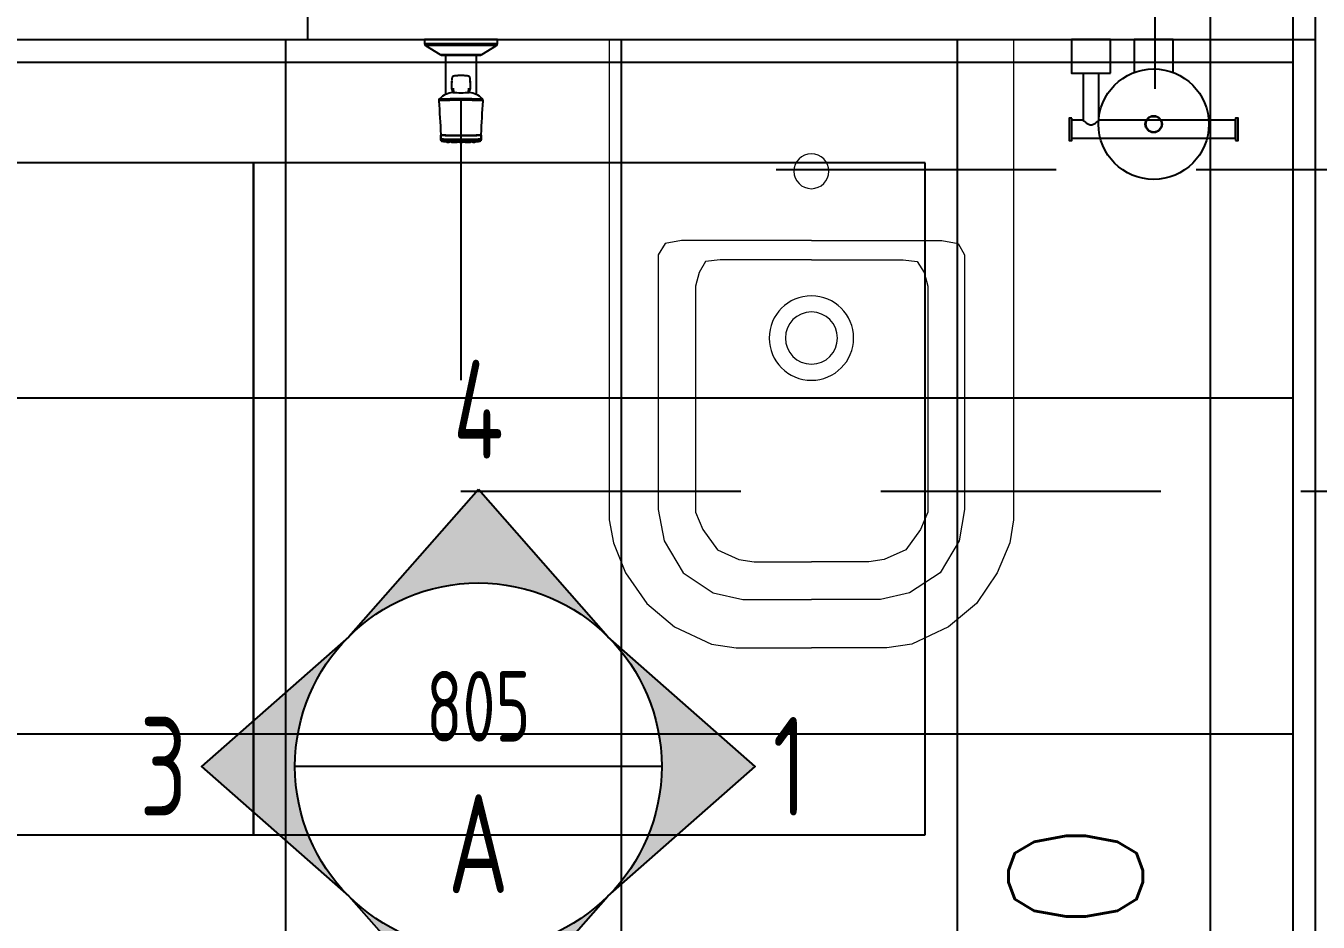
# Model space of a CAD drawing. Header units: centimetres. Extents: x -1797 to 2001, y -8788 to 1856.
# Drawn here: x -838.3 to -722.9, y 32.1 to 112.2 of the extents above; entities that cross this region are included whole.
import ezdxf
from ezdxf.enums import TextEntityAlignment as Align
from ezdxf.xclip import XClip

# ---------------------------------------------------------------- set-up
doc = ezdxf.new("R2010")
doc.units = ezdxf.units.CM
doc.header["$LTSCALE"] = 100
doc.header["$MEASUREMENT"] = 0
doc.header["$XCLIPFRAME"] = 0
doc.header["$PDMODE"] = 35
doc.linetypes.add('HIDDEN', pattern=[0.375, 0.25, -0.125])
for name, color, linetype in [('A0-01 FLOOR PLANS$0$BATH FIXTURES', 85, 'Continuous'), ('A0-01 FLOOR PLANS$0$COUNTERS', 85, 'Continuous'), ('A0-01 FLOOR PLANS$0$TILE', 252, 'Continuous'), ('A0-01 FLOOR PLANS$0$WALL-01', 7, 'Continuous'), ('DIM', 1, 'Continuous'), ('HIDDEN -03', 8, 'HIDDEN'), ('ID_Ceiling_01', 161, 'Continuous'), ('ID_Flooring_01', 123, 'Continuous'), ('ID_Flooring_02', 127, 'Continuous'), ('WALL-01', 7, 'Continuous')]:
    doc.layers.add(name, color=color, linetype=linetype)
doc.styles.add('22', font='romans.shx')
doc.styles.add('HB25Small', font='ARCHSTYL.SHX', dxfattribs={"width": 0.8, "height": 2.5})
doc.styles.add('HB35Norm', font='ARCHSTYL.SHX', dxfattribs={"width": 0.8, "height": 3.5})
doc.styles.add('ISO', font='isocp2.shx', dxfattribs={"width": 0.8})
doc.dimstyles.new('100', dxfattribs={"dimtxt": 15, "dimasz": 10, "dimexe": 8, "dimexo": 12, "dimgap": 6, "dimtad": 1, "dimdec": 0, "dimzin": 0, "dimdsep": 46, "dimtxsty": '22', "dimblk": 'ARCHTICK', "dimcen": 30, "dimdle": 8, "dimclrd": 1, "dimclre": 1, "dimclrt": 2, "dimadec": 0, "dimazin": 0, "dimtfac": 1, "dimtdec": 0, "dimtmove": 2, "dimatfit": 3, "dimldrblk": 'OBLIQUE', "dimfxl": 100, "dimtolj": 1, "dimtzin": 0, "dimarcsym": 0})
doc.dimstyles.new('DIM DET', dxfattribs={"dimtxt": 0.05, "dimasz": 0.025, "dimexe": 0.025, "dimexo": 0.025, "dimgap": 0.025, "dimtad": 1, "dimzin": 0, "dimdsep": 46, "dimtxsty": 'ISO', "dimblk": 'ARCHTICK', "dimcen": 0.1, "dimdle": 0.025, "dimclrd": 15, "dimclre": 15, "dimclrt": 2, "dimadec": 0, "dimazin": 0, "dimtfac": 1, "dimtmove": 2, "dimatfit": 0, "dimldrblk": 'ARCHTICK', "dimfxl": 0.17, "dimtzin": 1, "dimarcsym": 0})

# ---------------------------------------------------------------- blocks, each defined once
blk = doc.blocks.new('A0-01 FLOOR PLANS$0$BID2')
at = {"layer": 'A0-01 FLOOR PLANS$0$BATH FIXTURES', "lineweight": 18}
for points in [[(18.07, 0), (0, 0), (0, -42.87), (0.38, -44.94), (1.44, -47.63), (3.36, -50.37), (5.82, -52.44), (9.13, -53.98), (11.34, -54.31), (18.07, -54.31)], [(18.07, 0), (36.1, 0), (36.1, -42.87), (35.76, -44.94), (34.65, -47.63), (32.78, -50.37), (30.28, -52.44), (27.01, -53.98), (24.8, -54.31), (18.07, -54.31)], [(18.07, -17.93), (6.44, -17.93), (5, -18.22), (4.37, -19.23), (4.37, -41.96), (4.9, -44.75), (6.58, -47.63), (9.28, -49.41), (11.92, -49.99), (18.07, -49.99)], [(18.07, -17.93), (29.7, -17.93), (31.15, -18.22), (31.72, -19.23), (31.72, -41.96), (31.24, -44.75), (29.56, -47.63), (26.82, -49.41), (24.22, -49.99), (18.07, -49.99)], [(18.07, -19.66), (9.9, -19.66), (8.6, -19.8), (8.03, -20.81), (7.69, -22.01), (7.69, -42.2), (8.36, -43.74), (9.66, -45.56), (11.58, -46.43), (12.93, -46.62), (18.07, -46.62)], [(18.07, -19.66), (26.24, -19.66), (27.49, -19.8), (28.12, -20.81), (28.45, -22.01), (28.45, -42.2), (27.78, -43.74), (26.48, -45.56), (24.56, -46.43), (23.17, -46.62), (18.07, -46.62)]]:
    blk.add_lwpolyline(points, dxfattribs=at)
for points in [[(16.49, -11.75), (16.49, -10.89), (17.19, -10.19), (18.05, -10.19), (18.91, -10.19), (19.61, -10.89), (19.61, -11.75), (19.61, -12.61), (18.91, -13.31), (18.05, -13.31), (17.19, -13.31), (16.49, -12.61), (16.49, -11.75)], [(14.28, -26.65), (14.28, -24.57), (15.96, -22.88), (18.05, -22.88), (20.13, -22.88), (21.82, -24.57), (21.82, -26.65), (21.82, -28.74), (20.13, -30.42), (18.05, -30.42), (15.96, -30.42), (14.28, -28.74), (14.28, -26.65)], [(15.72, -26.65), (15.72, -25.36), (16.76, -24.32), (18.05, -24.32), (19.34, -24.32), (20.38, -25.36), (20.38, -26.65), (20.38, -27.94), (19.34, -28.98), (18.05, -28.98), (16.76, -28.98), (15.72, -27.94), (15.72, -26.65)]]:
    blk.add_open_spline(points, degree=3, knots=[0, 0, 0, 0, 1, 1, 1, 2, 2, 2, 3, 3, 3, 4, 4, 4, 4], dxfattribs=at)
blk = doc.blocks.new('A0-01 FLOOR PLANS$0$A$Cadd0125e')
at = {"layer": 'A0-01 FLOOR PLANS$0$BATH FIXTURES'}
for p, q in [((8.65, 0.09), (8.65, 6.41)), ((8.82, 6.5), (8.82, 0)), ((7.76, 4.63), (4.26, 4.63)), ((7.82, 5.1), (7.82, 1.4)), ((9.16, 1.25), (9.16, 5.25)), ((4.84, 3.94), (4.44, 3.93)), ((4.84, 3.94), (4.44, 3.93)), ((4.82, 3.93), (4.82, 3.93)), ((5.52, 4.07), (5.32, 4.07)), ((4.44, 2.57), (4.84, 2.56)), ((5.32, 2.42), (5.52, 2.43)), ((4.26, 1.86), (7.76, 1.86))]:
    blk.add_line(p, q, dxfattribs=at)
for points in [[(8.65, 0.09, 0.257001), (8.82, 0), (9.16, 0), (9.16, 6.5), (8.82, 6.5, 0.257001), (8.65, 6.41), (7.82, 5.1, 0.142087), (7.76, 4.88), (7.76, 1.62, 0.142087), (7.82, 1.4)], [(0.03, 4.1, 0.404323), (0, 4.07, -0.404323)], [(0.04, 4.54, 0.404323), (0.01, 4.51, -0.404323)], [(0.01, 3.84, 0.056358), (0.01, 3.83, -0.056358)], [(0.05, 4.16, 0.404323), (0.02, 4.13, -0.404323)], [(0.03, 3.39, 0.404323), (0, 3.36, -0.404323)], [(0.03, 2.67, 0.404323), (0, 2.65, -0.404323)], [(0.04, 2.91, 0.404323), (0.01, 2.88, -0.404323)], [(0.05, 3, 0.404323), (0.02, 2.97, -0.404323)], [(0.04, 2.23, 0.404323), (0.01, 2.21, -0.404323)]]:
    blk.add_lwpolyline(points, format="xyb", close=True, dxfattribs=at)
for points in [[(0.59, 5.04), (0.27, 5.04)], [(0.27, 1.46), (0.59, 1.46)]]:
    blk.add_lwpolyline(points, close=True, dxfattribs=at)
blk.add_lwpolyline([(3.89, 5.15, 0.00277), (3.87, 5.16, 0.001337), (3.87, 5.17, -0.020661), (3.87, 1.33, 0.001362), (3.87, 1.34, 0.00279), (3.89, 1.35)], format="xyb", dxfattribs=at)
for centre, radius, start, end in [((3.72, 5.02), 0.207, 45.4618, 99.4976), ((-27.86, 3.25), 31.61, 356.42, 3.5774), ((3.83, 5.11), 0.0651, 46.2112, 54.7843), ((2.67, 3.86), 1.77, 4.0599, 46.7105), ((19.33, 3.25), 14.91, 177.1752, 182.8246), ((2.67, 2.64), 1.77, 313.2898, 355.9537), ((3.72, 1.48), 0.204, 260.0327, 314.9167), ((3.83, 1.39), 0.0656, 306.8555, 313.7758)]:
    blk.add_arc(centre, radius, start, end, dxfattribs=at)
for centre, major_axis, ratio, start_param, end_param in [((0.63, 3.25), (0, 1.76), 0.017452, 0.079526, 3.069997), ((0.63, 3.25), (0, 1.76), 0.017452, 0.079526, 3.069997), ((0.63, 3.25), (0, 1.76), 0.017452, 0, 0.079526), ((0.63, 3.25), (0, 1.76), 0.017452, 0, 0.079526), ((4.71, 3.96), (0.197, -0.012), 0.259959, 4.930881, 5.439711), ((0.63, 3.25), (0, 1.76), 0.017452, 3.069997, 3.292425), ((0.63, 3.25), (0, 1.76), 0.017452, 3.069997, 3.292425), ((0.63, 3.25), (0, 1.76), 0.017452, 3.292425, 3.362535), ((0.63, 3.25), (0, 1.76), 0.017452, 3.292425, 3.362535)]:
    blk.add_ellipse(centre, major_axis=major_axis, ratio=ratio, start_param=start_param, end_param=end_param, dxfattribs=at)
for points, knots in [([(0.27, 1.46), (0.25, 1.46), (0.22, 1.46), (0.18, 1.46), (0.15, 1.48), (0.13, 1.49), (0.12, 1.5), (0.11, 1.51), (0.1, 1.53), (0.09, 1.55), (0.08, 1.57), (0.08, 1.58), (0.08, 1.6), (0.08, 1.63), (0.08, 1.67), (0.07, 1.71), (0.07, 1.76), (0.07, 1.83), (0.07, 1.9), (0.07, 1.99), (0.06, 2.08), (0.06, 2.17), (0.06, 2.27), (0.06, 2.37), (0.06, 2.47), (0.06, 2.59), (0.06, 2.73), (0.06, 2.89), (0.06, 3.05), (0.06, 3.21), (0.06, 3.35), (0.06, 3.47), (0.06, 3.59), (0.06, 3.72), (0.06, 3.84), (0.06, 3.96), (0.06, 4.08), (0.06, 4.2), (0.06, 4.3), (0.06, 4.39), (0.06, 4.48), (0.07, 4.55), (0.07, 4.62), (0.07, 4.68), (0.07, 4.74), (0.07, 4.78), (0.08, 4.83), (0.08, 4.86), (0.08, 4.9), (0.08, 4.92), (0.09, 4.94), (0.09, 4.95), (0.09, 4.96), (0.1, 4.97), (0.11, 4.99), (0.12, 5), (0.13, 5.01), (0.14, 5.02), (0.16, 5.03), (0.19, 5.04), (0.23, 5.04), (0.26, 5.04), (0.27, 5.04), (0.26, 5.04), (0.23, 5.04), (0.19, 5.04), (0.16, 5.03), (0.14, 5.02), (0.13, 5.01), (0.12, 5), (0.11, 4.99), (0.1, 4.97), (0.09, 4.96), (0.09, 4.95), (0.09, 4.94), (0.08, 4.92), (0.08, 4.9), (0.08, 4.86), (0.08, 4.83), (0.07, 4.78), (0.07, 4.74), (0.07, 4.68), (0.07, 4.62), (0.07, 4.55), (0.06, 4.48), (0.06, 4.39), (0.06, 4.3), (0.06, 4.2), (0.06, 4.08), (0.06, 3.96), (0.06, 3.84), (0.06, 3.72), (0.06, 3.59), (0.06, 3.47), (0.06, 3.35), (0.06, 3.21), (0.06, 3.05), (0.06, 2.89), (0.06, 2.73), (0.06, 2.59), (0.06, 2.47), (0.06, 2.37), (0.06, 2.27), (0.06, 2.17), (0.06, 2.08), (0.07, 1.99), (0.07, 1.9), (0.07, 1.83), (0.07, 1.76), (0.07, 1.71), (0.08, 1.67), (0.08, 1.63), (0.08, 1.6), (0.08, 1.58), (0.08, 1.57), (0.09, 1.55), (0.1, 1.53), (0.11, 1.51), (0.12, 1.5), (0.13, 1.49), (0.15, 1.48), (0.18, 1.46), (0.22, 1.46), (0.25, 1.46), (0.27, 1.46)], [0, 0, 0, 0, 0.009924, 0.017881, 0.02396, 0.02839, 0.031389, 0.033592, 0.038002, 0.047186, 0.057208, 0.072286, 0.088852, 0.106788, 0.126095, 0.146781, 0.16886, 0.192349, 0.217137, 0.241707, 0.265629, 0.288899, 0.311512, 0.333465, 0.354752, 0.375371, 0.405038, 0.434021, 0.464183, 0.495586, 0.517215, 0.539395, 0.562133, 0.585428, 0.608917, 0.63157, 0.657568, 0.68228, 0.70571, 0.727859, 0.749308, 0.768613, 0.78946, 0.811862, 0.829695, 0.848419, 0.868047, 0.888308, 0.910368, 0.929016, 0.937976, 0.945877, 0.954411, 0.961283, 0.965115, 0.969625, 0.972243, 0.975197, 0.979194, 0.984585, 0.991509, 1, 1, 1, 1.008491, 1.015415, 1.020806, 1.024803, 1.027757, 1.030375, 1.034885, 1.038717, 1.045589, 1.054123, 1.062024, 1.070984, 1.089632, 1.111692, 1.131953, 1.151581, 1.170305, 1.188138, 1.21054, 1.231387, 1.250692, 1.272141, 1.29429, 1.31772, 1.342432, 1.36843, 1.391083, 1.414572, 1.437867, 1.460605, 1.482785, 1.504414, 1.535817, 1.565979, 1.594962, 1.624629, 1.645248, 1.666535, 1.688488, 1.711101, 1.734371, 1.758293, 1.782863, 1.807651, 1.83114, 1.853219, 1.873905, 1.893212, 1.911148, 1.927714, 1.942792, 1.952814, 1.961998, 1.966408, 1.968611, 1.97161, 1.97604, 1.982119, 1.990076, 2, 2, 2, 2]), ([(0.27, 1.46), (0.27, 1.46), (0.27, 1.46), (0.27, 1.46), (0.26, 1.51), (0.26, 1.69), (0.25, 1.83), (0.25, 2.16), (0.25, 2.36), (0.24, 2.8), (0.24, 3.03), (0.24, 3.5), (0.24, 3.74), (0.25, 4.17), (0.25, 4.37), (0.25, 4.69), (0.26, 4.83), (0.26, 5), (0.27, 5.04), (0.27, 5.04), (0.27, 5.04), (0.26, 5), (0.26, 4.83), (0.25, 4.69), (0.25, 4.37), (0.25, 4.17), (0.24, 3.74), (0.24, 3.5), (0.24, 3.03), (0.24, 2.8), (0.25, 2.36), (0.25, 2.16), (0.25, 1.83), (0.26, 1.69), (0.26, 1.51), (0.27, 1.46), (0.27, 1.46), (0.27, 1.46), (0.27, 1.46)], [0, 0, 0, 0, 0.002872, 0.002872, 0.127872, 0.127872, 0.252872, 0.252872, 0.377872, 0.377872, 0.502872, 0.502872, 0.627872, 0.627872, 0.752872, 0.752872, 0.877872, 0.877872, 1, 1, 1, 1.12242, 1.12242, 1.247719, 1.247719, 1.373018, 1.373018, 1.498316, 1.498316, 1.623615, 1.623615, 1.748914, 1.748914, 1.874213, 1.874213, 1.999512, 1.999512, 2, 2, 2, 2]), ([(0.6, 5.04), (0.6, 5.04), (0.6, 5.04), (0.61, 5.04), (0.62, 5.03), (0.62, 5.03), (0.62, 5.02), (0.63, 5.02), (0.63, 5.01), (0.63, 5.01), (0.63, 5), (0.63, 5.01), (0.63, 5.01), (0.63, 5.02), (0.62, 5.02), (0.62, 5.03), (0.62, 5.03), (0.61, 5.04), (0.6, 5.04), (0.6, 5.04), (0.6, 5.04)], [0, 0, 0, 0, 0.040837, 0.104882, 0.170099, 0.240859, 0.347859, 0.486894, 0.698093, 1, 1, 1, 1.301907, 1.513106, 1.652141, 1.759141, 1.829901, 1.895118, 1.959163, 2, 2, 2, 2]), ([(0.63, 1.52), (0.63, 1.53), (0.63, 1.53), (0.63, 1.56), (0.63, 1.59), (0.62, 1.68), (0.62, 1.73), (0.62, 1.86), (0.61, 1.93), (0.61, 2.09), (0.61, 2.18), (0.61, 2.37), (0.61, 2.47), (0.61, 2.79), (0.6, 3.02), (0.6, 3.25), (0.6, 3.48), (0.61, 3.71), (0.61, 4.13), (0.61, 4.33), (0.61, 4.57), (0.62, 4.64), (0.62, 4.77), (0.62, 4.82), (0.63, 4.91), (0.63, 4.94), (0.63, 4.97), (0.63, 4.97), (0.63, 4.98)], [0, 0, 0, 0, 0.031344, 0.031344, 0.169724, 0.169724, 0.308103, 0.308103, 0.446482, 0.446482, 0.584862, 0.584862, 0.723241, 0.723241, 1, 1, 1, 1.277961, 1.277961, 1.555923, 1.555923, 1.694904, 1.694904, 1.833884, 1.833884, 1.972865, 1.972865, 2, 2, 2, 2]), ([(0.68, 5.05), (0.68, 5.05), (0.67, 5.05), (0.66, 5.04), (0.65, 5.04), (0.65, 5.03), (0.64, 5.02), (0.64, 5.02), (0.64, 5.01), (0.63, 5), (0.63, 5), (0.63, 4.99), (0.63, 4.98), (0.63, 4.98)], [0, 0, 0, 0, 0.018142, 0.075916, 0.128935, 0.180639, 0.234525, 0.295667, 0.372066, 0.476166, 0.632104, 0.912558, 1, 1, 1, 1]), ([(0.03, 3.83), (0.03, 3.83), (0.03, 3.83), (0.02, 3.83), (0.01, 3.83), (0.01, 3.84), (0.01, 3.85), (0, 3.85), (0, 3.85), (0, 3.85), (0, 3.86), (0, 3.85), (0, 3.85), (0, 3.85), (0.01, 3.85), (0.01, 3.84), (0.01, 3.83), (0.02, 3.83), (0.03, 3.83), (0.03, 3.83), (0.03, 3.83)], [0, 0, 0, 0, 0.017198, 0.209791, 0.385258, 0.529689, 0.655532, 0.744471, 0.846042, 1, 1, 1, 1.153958, 1.255529, 1.344468, 1.470311, 1.614742, 1.790209, 1.982802, 2, 2, 2, 2]), ([(0.04, 4.27), (0.04, 4.27), (0.04, 4.26), (0.03, 4.27), (0.02, 4.27), (0.02, 4.28), (0.02, 4.28), (0.02, 4.29), (0.01, 4.29), (0.01, 4.29), (0.01, 4.29), (0.01, 4.29), (0.01, 4.29), (0.02, 4.29), (0.02, 4.28), (0.02, 4.28), (0.02, 4.27), (0.03, 4.27), (0.04, 4.26), (0.04, 4.27), (0.04, 4.27)], [0, 0, 0, 0, 0.017198, 0.209791, 0.385258, 0.529689, 0.655532, 0.744471, 0.846042, 1, 1, 1, 1.153958, 1.255529, 1.344468, 1.470311, 1.614742, 1.790209, 1.982802, 2, 2, 2, 2]), ([(0.04, 3.59), (0.04, 3.59), (0.04, 3.59), (0.03, 3.59), (0.02, 3.6), (0.01, 3.6), (0.01, 3.61), (0.01, 3.61), (0.01, 3.62), (0.01, 3.62), (0.01, 3.62), (0.01, 3.62), (0.01, 3.62), (0.01, 3.61), (0.01, 3.61), (0.01, 3.6), (0.02, 3.6), (0.03, 3.59), (0.04, 3.59), (0.04, 3.59), (0.04, 3.59)], [0, 0, 0, 0, 0.017198, 0.209791, 0.385258, 0.529689, 0.655532, 0.744471, 0.846042, 1, 1, 1, 1.153958, 1.255529, 1.344468, 1.470311, 1.614742, 1.790209, 1.982802, 2, 2, 2, 2]), ([(0.05, 3.5), (0.05, 3.5), (0.04, 3.5), (0.04, 3.51), (0.03, 3.51), (0.02, 3.52), (0.02, 3.52), (0.02, 3.53), (0.02, 3.53), (0.02, 3.53), (0.02, 3.53), (0.02, 3.53), (0.02, 3.53), (0.02, 3.53), (0.02, 3.52), (0.02, 3.52), (0.03, 3.51), (0.04, 3.51), (0.04, 3.5), (0.05, 3.5), (0.05, 3.5)], [0, 0, 0, 0, 0.017198, 0.209791, 0.385258, 0.529689, 0.655532, 0.744471, 0.846042, 1, 1, 1, 1.153958, 1.255529, 1.344468, 1.470311, 1.614742, 1.790209, 1.982802, 2, 2, 2, 2]), ([(4.74, 4.06), (4.72, 4.06), (4.7, 4.06), (4.67, 4.06), (4.66, 4.05), (4.65, 4.05), (4.64, 4.05), (4.62, 4.05), (4.6, 4.04), (4.59, 4.02), (4.57, 4.01), (4.56, 3.99), (4.55, 3.96), (4.54, 3.94), (4.54, 3.93), (4.54, 3.93)], [0, 0, 0, 0, 0.261916, 0.442765, 0.490102, 0.537322, 0.596088, 0.655775, 0.714696, 0.772041, 0.819201, 0.865142, 0.929777, 0.998908, 1, 1, 1, 1]), ([(4.74, 4.06), (4.83, 4.07), (4.92, 4.07), (5.02, 4.07), (5.09, 4.07), (5.17, 4.07), (5.24, 4.07), (5.31, 4.07), (5.38, 4.07), (5.44, 4.07)], [0, 0, 0, 0, 1, 1, 1, 2, 2, 2, 3, 3, 3, 3]), ([(5.52, 2.43), (5.53, 2.43), (5.55, 2.43), (5.58, 2.43), (5.61, 2.43), (5.63, 2.43), (5.65, 2.43), (5.67, 2.43), (5.69, 2.44), (5.71, 2.44), (5.72, 2.44), (5.74, 2.44), (5.75, 2.44), (5.77, 2.45), (5.78, 2.45), (5.79, 2.45), (5.79, 2.45), (5.8, 2.46), (5.81, 2.46), (5.82, 2.46), (5.82, 2.47), (5.83, 2.47), (5.84, 2.48), (5.85, 2.49), (5.87, 2.51), (5.88, 2.53), (5.89, 2.56), (5.9, 2.6), (5.91, 2.64), (5.92, 2.69), (5.93, 2.75), (5.93, 2.8), (5.94, 2.84), (5.94, 2.87), (5.94, 2.9), (5.94, 2.95), (5.95, 3.01), (5.95, 3.09), (5.95, 3.18), (5.95, 3.27), (5.95, 3.37), (5.95, 3.46), (5.94, 3.55), (5.94, 3.62), (5.93, 3.67), (5.93, 3.71), (5.92, 3.76), (5.92, 3.8), (5.91, 3.85), (5.9, 3.88), (5.89, 3.91), (5.89, 3.94), (5.88, 3.96), (5.87, 3.98), (5.86, 4), (5.85, 4.01), (5.84, 4.02), (5.83, 4.02), (5.82, 4.03), (5.82, 4.03), (5.81, 4.04), (5.8, 4.04), (5.79, 4.04), (5.78, 4.04), (5.78, 4.05), (5.77, 4.05), (5.76, 4.05), (5.75, 4.05), (5.74, 4.05), (5.72, 4.06), (5.71, 4.06), (5.69, 4.06), (5.67, 4.06), (5.66, 4.06), (5.64, 4.06), (5.62, 4.06), (5.6, 4.07), (5.58, 4.07), (5.56, 4.07), (5.56, 4.07)], [0, 0, 0, 0, 0.034691, 0.066377, 0.095186, 0.121282, 0.144852, 0.166081, 0.185168, 0.198757, 0.215917, 0.236123, 0.253223, 0.267206, 0.276209, 0.285043, 0.295811, 0.304095, 0.310563, 0.315945, 0.319875, 0.324511, 0.330106, 0.335887, 0.343605, 0.354236, 0.366908, 0.378747, 0.392043, 0.407307, 0.422694, 0.435607, 0.441339, 0.447544, 0.455288, 0.462789, 0.477632, 0.492677, 0.508995, 0.526024, 0.543675, 0.561661, 0.578526, 0.595192, 0.605393, 0.613569, 0.622125, 0.635568, 0.648559, 0.659166, 0.668835, 0.678191, 0.688076, 0.698939, 0.708058, 0.711559, 0.715397, 0.719322, 0.723637, 0.72731, 0.732041, 0.737264, 0.743366, 0.750983, 0.761063, 0.770186, 0.779166, 0.790116, 0.803025, 0.820484, 0.841437, 0.854477, 0.86953, 0.886728, 0.906336, 0.927258, 0.950798, 0.9772, 1, 1, 1, 1]), ([(0.03, 3.11), (0.03, 3.11), (0.03, 3.11), (0.02, 3.12), (0.01, 3.12), (0, 3.13), (0, 3.13), (0, 3.14), (0, 3.14), (0, 3.14), (0, 3.14), (0, 3.14), (0, 3.14), (0, 3.14), (0, 3.13), (0, 3.13), (0.01, 3.12), (0.02, 3.12), (0.03, 3.11), (0.03, 3.11), (0.03, 3.11)], [0, 0, 0, 0, 0.017198, 0.209791, 0.385258, 0.529689, 0.655532, 0.744471, 0.846042, 1, 1, 1, 1.153958, 1.255529, 1.344468, 1.470311, 1.614742, 1.790209, 1.982802, 2, 2, 2, 2]), ([(0.03, 2.4), (0.03, 2.4), (0.03, 2.4), (0.02, 2.41), (0.01, 2.41), (0.01, 2.42), (0.01, 2.42), (0, 2.43), (0, 2.43), (0, 2.43), (0, 2.43), (0, 2.43), (0, 2.43), (0, 2.43), (0.01, 2.42), (0.01, 2.42), (0.01, 2.41), (0.02, 2.41), (0.03, 2.4), (0.03, 2.4), (0.03, 2.4)], [0, 0, 0, 0, 0.017198, 0.209791, 0.385258, 0.529689, 0.655532, 0.744471, 0.846042, 1, 1, 1, 1.153958, 1.255529, 1.344468, 1.470311, 1.614742, 1.790209, 1.982802, 2, 2, 2, 2]), ([(0.01, 2.66), (0.01, 2.66), (0.01, 2.67), (0.01, 2.67), (0.01, 2.67), (0.01, 2.67), (0.01, 2.67), (0.01, 2.66), (0.01, 2.66)], [0, 0, 0, 0, 0.369056, 1, 1, 1, 1.630944, 2, 2, 2, 2]), ([(0.05, 2.34), (0.05, 2.34), (0.04, 2.34), (0.04, 2.35), (0.03, 2.35), (0.02, 2.36), (0.02, 2.36), (0.02, 2.37), (0.02, 2.37), (0.02, 2.37), (0.02, 2.37), (0.02, 2.37), (0.02, 2.37), (0.02, 2.37), (0.02, 2.36), (0.02, 2.36), (0.03, 2.35), (0.04, 2.35), (0.04, 2.34), (0.05, 2.34), (0.05, 2.34)], [0, 0, 0, 0, 0.017198, 0.209791, 0.385258, 0.529689, 0.655532, 0.744471, 0.846042, 1, 1, 1, 1.153958, 1.255529, 1.344468, 1.470311, 1.614742, 1.790209, 1.982802, 2, 2, 2, 2]), ([(4.84, 2.58), (4.81, 2.59), (4.78, 2.59), (4.75, 2.59), (4.65, 2.59), (4.54, 2.59), (4.44, 2.59)], [0, 0, 0, 0, 1, 1, 1, 2, 2, 2, 2]), ([(4.54, 2.57), (4.54, 2.56), (4.55, 2.54), (4.56, 2.51), (4.57, 2.49), (4.58, 2.48), (4.59, 2.47), (4.61, 2.46), (4.62, 2.45), (4.64, 2.44), (4.65, 2.44), (4.66, 2.44), (4.67, 2.44), (4.69, 2.44), (4.71, 2.43), (4.73, 2.43), (4.73, 2.43)], [0, 0, 0, 0, 0.062609, 0.129698, 0.190349, 0.232139, 0.269729, 0.30588, 0.36386, 0.421572, 0.479984, 0.53868, 0.587117, 0.636096, 0.881647, 1, 1, 1, 1]), ([(5.44, 2.43), (5.38, 2.43), (5.31, 2.42), (5.24, 2.42), (5.17, 2.42), (5.09, 2.42), (5.02, 2.42), (4.92, 2.42), (4.83, 2.42), (4.74, 2.43)], [0, 0, 0, 0, 1, 1, 1, 2, 2, 2, 3, 3, 3, 3]), ([(0.04, 1.96), (0.04, 1.96), (0.04, 1.96), (0.03, 1.97), (0.02, 1.97), (0.02, 1.98), (0.02, 1.98), (0.02, 1.99), (0.01, 1.99), (0.01, 1.99), (0.01, 1.99), (0.01, 1.99), (0.01, 1.99), (0.02, 1.99), (0.02, 1.98), (0.02, 1.98), (0.02, 1.97), (0.03, 1.97), (0.04, 1.96), (0.04, 1.96), (0.04, 1.96)], [0, 0, 0, 0, 0.017198, 0.209791, 0.385258, 0.529689, 0.655532, 0.744471, 0.846042, 1, 1, 1, 1.153958, 1.255529, 1.344468, 1.470311, 1.614742, 1.790209, 1.982802, 2, 2, 2, 2]), ([(0.63, 1.5), (0.63, 1.5), (0.63, 1.5), (0.63, 1.49), (0.63, 1.48), (0.62, 1.48), (0.62, 1.47), (0.62, 1.47), (0.62, 1.46), (0.61, 1.46), (0.6, 1.45), (0.59, 1.46), (0.59, 1.46), (0.59, 1.46), (0.6, 1.45), (0.61, 1.46), (0.62, 1.46), (0.62, 1.47), (0.62, 1.47), (0.62, 1.48), (0.63, 1.48), (0.63, 1.49), (0.63, 1.5), (0.63, 1.5), (0.63, 1.5)], [0, 0, 0, 0, 0.003514, 0.353947, 0.551493, 0.672416, 0.756463, 0.821383, 0.877965, 0.933598, 0.994778, 1, 1, 1, 1.005222, 1.066402, 1.122035, 1.178617, 1.243537, 1.327584, 1.448507, 1.646053, 1.996486, 2, 2, 2, 2]), ([(0.63, 1.52), (0.63, 1.52), (0.63, 1.51), (0.63, 1.5), (0.64, 1.49), (0.64, 1.49), (0.64, 1.48), (0.65, 1.47), (0.65, 1.46), (0.66, 1.46), (0.67, 1.45), (0.68, 1.45), (0.68, 1.45)], [0, 0, 0, 0, 0.087435, 0.430457, 0.580647, 0.688337, 0.753671, 0.81216, 0.867684, 0.92348, 0.980477, 1, 1, 1, 1])]:
    blk.add_open_spline(points, degree=3, knots=knots, dxfattribs=at)
for points, weights, knots in [([(0.63, 1.65), (0.61, 1.65), (0.6, 2.45), (0.59, 3.25), (0.6, 4.05), (0.61, 4.85), (0.63, 4.85), (0.6, 4.85), (0.6, 3.25), (0.6, 1.65), (0.63, 1.65)], [1, 0.866025403784, 1, 0.866025403784, 1, 0.866025403784, 1, 0.707106781187, 1, 0.707106781187, 1], [0, 0, 0, 1.047198, 1.047198, 2.094395, 2.094395, 3.141593, 3.141593, 4.712389, 4.712389, 6.283185, 6.283185, 6.283185]), ([(0.63, 5), (0.63, 4.99), (0.63, 4.98), (0.63, 4.99), (0.63, 5), (0.63, 5.01), (0.63, 5.01), (0.63, 5.01), (0.63, 5)], [1, 0.999435686662, 1, 0.999435686662, 1, 0.997653932691, 1, 0.997653932691, 1], [0, 0, 0, 0.0671932, 0.0671932, 0.1343865, 0.1343865, 0.2714116, 0.2714116, 0.4084367, 0.4084367, 0.4084367]), ([(0, 3.86), (0, 3.88), (0, 3.96), (0, 4.05), (0, 4.06), (0, 4.05), (0, 3.96), (0, 3.88), (0, 3.86)], [1, 0.771731449229, 1, 0.771731449229, 1, 0.771731449229, 1, 0.771731449229, 1], [0, 0, 0, 1.378474, 1.378474, 2.756948, 2.756948, 4.135422, 4.135422, 5.513896, 5.513896, 5.513896]), ([(0.01, 4.3), (0.01, 4.31), (0.01, 4.4), (0.01, 4.49), (0.01, 4.5), (0.01, 4.49), (0.01, 4.4), (0.01, 4.31), (0.01, 4.3)], [1, 0.771731449229, 1, 0.771731449229, 1, 0.771731449229, 1, 0.771731449229, 1], [0, 0, 0, 1.378474, 1.378474, 2.756948, 2.756948, 4.135422, 4.135422, 5.513896, 5.513896, 5.513896]), ([(0.01, 3.62), (0.01, 3.64), (0.01, 3.73), (0.01, 3.81), (0.01, 3.83), (0.01, 3.81), (0.01, 3.73), (0.01, 3.64), (0.01, 3.62)], [1, 0.771731449229, 1, 0.771731449229, 1, 0.771731449229, 1, 0.771731449229, 1], [0, 0, 0, 1.378474, 1.378474, 2.756948, 2.756948, 4.135422, 4.135422, 5.513896, 5.513896, 5.513896]), ([(0.02, 3.54), (0.02, 3.55), (0.02, 3.6), (0.02, 3.55), (0.02, 3.54)], [1, 0.880136793313, 1, 0.880136793313, 1], [0, 0, 0, 0.989292, 0.989292, 1.978584, 1.978584, 1.978584]), ([(0.03, 3.83), (0.03, 3.83), (0.03, 3.96), (0.03, 4.1), (0.03, 4.1), (0.05, 4.1), (0.06, 4.1), (0.05, 4.1), (0.03, 4.1), (0.03, 4.1), (0.03, 3.96), (0.03, 3.83), (0.03, 3.83), (0.05, 3.83), (0.06, 3.83), (0.05, 3.83), (0.03, 3.83)], [1, 0.707214493379, 1, 0.707214493379, 1, 1, 1, 1, 1, 0.707214493379, 1, 0.707214493379, 1, 1, 1, 1, 1], [0, 0, 0, 1.570492, 1.570492, 3.140983, 3.140983, 4.140983, 4.140983, 5.140983, 5.140983, 6.711475, 6.711475, 8.281967, 8.281967, 9.281967, 9.281967, 10.281967, 10.281967, 10.281967]), ([(0.03, 3.39), (0.03, 3.4), (0.03, 3.43), (0.03, 3.47), (0.03, 3.52), (0.03, 3.47), (0.03, 3.43), (0.03, 3.4), (0.03, 3.39)], [1, 0.919204368944, 1, 0.919204368944, 1, 0.919204368944, 1, 0.919204368944, 1], [0, 0, 0, 0.809482, 0.809482, 1.618964, 1.618964, 2.428447, 2.428447, 3.237929, 3.237929, 3.237929]), ([(0.04, 4.27), (0.04, 4.27), (0.04, 4.4), (0.04, 4.54), (0.04, 4.54), (0.06, 4.54), (0.07, 4.54), (0.06, 4.54), (0.04, 4.54), (0.04, 4.54), (0.04, 4.4), (0.04, 4.27), (0.04, 4.27), (0.05, 4.27), (0.06, 4.26), (0.05, 4.27), (0.04, 4.27)], [1, 0.707214493379, 1, 0.707214493379, 1, 1, 1, 1, 1, 0.707214493381, 1, 0.707214493381, 1, 1, 1, 1, 1], [0, 0, 0, 1.570492, 1.570492, 3.140983, 3.140983, 4.140983, 4.140983, 5.140983, 5.140983, 6.711475, 6.711475, 8.281967, 8.281967, 9.281967, 9.281967, 10.281967, 10.281967, 10.281967]), ([(0.04, 4.1), (0.05, 4.16), (0.05, 4.16), (0.05, 4.16), (0.06, 4.16), (0.05, 4.16), (0.05, 4.16), (0.05, 4.16), (0.04, 4.1)], [1, 0.884663674898, 1, 1, 1, 1, 1, 0.884663674898, 1], [0, 0, 0, 0.970048, 0.970048, 1.970048, 1.970048, 2.970048, 2.970048, 3.940097, 3.940097, 3.940097]), ([(0.04, 3.83), (0.04, 3.76), (0.04, 3.68), (0.04, 3.59), (0.04, 3.59), (0.05, 3.59), (0.06, 3.59), (0.05, 3.59), (0.04, 3.59), (0.04, 3.59), (0.04, 3.68), (0.04, 3.76), (0.04, 3.83)], [1, 0.824380766099, 1, 0.824380766099, 1, 1, 1, 1, 1, 0.824519982907, 1, 0.824519982907, 1], [0, 0, 0, 1.203378, 1.203378, 2.406756, 2.406756, 3.406756, 3.406756, 4.406756, 4.406756, 5.609642, 5.609642, 6.812528, 6.812528, 6.812528]), ([(0.05, 3.5), (0.05, 3.5), (0.05, 3.59), (0.05, 3.5), (0.05, 3.5), (0.05, 3.5), (0.06, 3.5), (0.05, 3.5), (0.05, 3.5)], [1, 0.826224660362, 1, 0.826224660368, 1, 1, 1, 1, 1], [0, 0, 0, 1.196847, 1.196847, 2.393695, 2.393695, 3.393695, 3.393695, 4.393695, 4.393695, 4.393695]), ([(4.44, 3.91), (4.6, 3.91), (4.75, 3.91), (4.8, 3.91), (4.84, 3.92)], [1, 1, 1, 0.967192798555, 1], [0, 0, 0, 1, 1, 1.513717, 1.513717, 1.513717]), ([(0, 3.15), (0, 3.16), (0, 3.25), (0, 3.34), (0, 3.35), (0, 3.34), (0, 3.25), (0, 3.16), (0, 3.15)], [1, 0.771731449229, 1, 0.771731449229, 1, 0.771731449229, 1, 0.771731449229, 1], [0, 0, 0, 1.378474, 1.378474, 2.756948, 2.756948, 4.135422, 4.135422, 5.513896, 5.513896, 5.513896]), ([(0, 2.44), (0, 2.45), (0, 2.54), (0, 2.63), (0, 2.64), (0, 2.63), (0, 2.54), (0, 2.45), (0, 2.44)], [1, 0.771731449229, 1, 0.771731449229, 1, 0.771731449229, 1, 0.771731449229, 1], [0, 0, 0, 1.378474, 1.378474, 2.756948, 2.756948, 4.135422, 4.135422, 5.513896, 5.513896, 5.513896]), ([(0.01, 2.67), (0.01, 2.69), (0.01, 2.77), (0.01, 2.86), (0.01, 2.88), (0.01, 2.86), (0.01, 2.77), (0.01, 2.69), (0.01, 2.67)], [1, 0.771731449229, 1, 0.771731449229, 1, 0.771731449229, 1, 0.771731449229, 1], [0, 0, 0, 1.378474, 1.378474, 2.756948, 2.756948, 4.135422, 4.135422, 5.513896, 5.513896, 5.513896]), ([(0.02, 2.9), (0.02, 2.95), (0.02, 2.96), (0.02, 2.95), (0.02, 2.9)], [1, 0.876807866783, 1, 0.876807866783, 1], [0, 0, 0, 1.003227, 1.003227, 2.006454, 2.006454, 2.006454]), ([(0.03, 3.11), (0.03, 3.11), (0.03, 3.25), (0.03, 3.39), (0.03, 3.39), (0.04, 3.39), (0.06, 3.39), (0.04, 3.39), (0.03, 3.39), (0.03, 3.39), (0.03, 3.25), (0.03, 3.11), (0.03, 3.11), (0.04, 3.11), (0.06, 3.11), (0.04, 3.11), (0.03, 3.11)], [1, 0.707214493378, 1, 0.707214493378, 1, 1, 1, 1, 1, 0.707214493381, 1, 0.707214493381, 1, 1, 1, 1, 1], [0, 0, 0, 1.570492, 1.570492, 3.140983, 3.140983, 4.140983, 4.140983, 5.140983, 5.140983, 6.711475, 6.711475, 8.281967, 8.281967, 9.281967, 9.281967, 10.281967, 10.281967, 10.281967]), ([(0.03, 2.98), (0.03, 3.03), (0.03, 3.07), (0.03, 3.1), (0.03, 3.11), (0.03, 3.1), (0.03, 3.07), (0.03, 3.03), (0.03, 2.98)], [1, 0.918085200288, 1, 0.918085200288, 1, 0.918085200288, 1, 0.918085200288, 1], [0, 0, 0, 0.815148, 0.815148, 1.630295, 1.630295, 2.445443, 2.445443, 3.260591, 3.260591, 3.260591]), ([(0.03, 2.4), (0.03, 2.4), (0.03, 2.54), (0.03, 2.67), (0.03, 2.67), (0.05, 2.67), (0.06, 2.67), (0.05, 2.67), (0.03, 2.67), (0.03, 2.67), (0.03, 2.54), (0.03, 2.4), (0.03, 2.4), (0.05, 2.4), (0.06, 2.4), (0.05, 2.4), (0.03, 2.4)], [1, 0.707214493381, 1, 0.707214493381, 1, 1, 1, 1, 1, 0.707214493379, 1, 0.707214493379, 1, 1, 1, 1, 1], [0, 0, 0, 1.570492, 1.570492, 3.140983, 3.140983, 4.140983, 4.140983, 5.140983, 5.140983, 6.711475, 6.711475, 8.281967, 8.281967, 9.281967, 9.281967, 10.281967, 10.281967, 10.281967]), ([(0.04, 2.67), (0.04, 2.74), (0.04, 2.82), (0.04, 2.91), (0.04, 2.91), (0.05, 2.91), (0.06, 2.91), (0.05, 2.91), (0.04, 2.91), (0.04, 2.91), (0.04, 2.82), (0.04, 2.74), (0.04, 2.67)], [1, 0.825991228198, 1, 0.825991228198, 1, 1, 1, 1, 1, 0.825991228198, 1, 0.825991228198, 1], [0, 0, 0, 1.197676, 1.197676, 2.395352, 2.395352, 3.395352, 3.395352, 4.395352, 4.395352, 5.593027, 5.593027, 6.790703, 6.790703, 6.790703]), ([(0.05, 2.34), (0.05, 2.34), (0.04, 2.4), (0.05, 2.34), (0.05, 2.34), (0.05, 2.34), (0.06, 2.34), (0.05, 2.34), (0.05, 2.34)], [1, 0.884663674904, 1, 0.884663674899, 1, 1, 1, 1, 1], [0, 0, 0, 0.970048, 0.970048, 1.940097, 1.940097, 2.940097, 2.940097, 3.940097, 3.940097, 3.940097]), ([(0.05, 2.91), (0.05, 3), (0.05, 3), (0.05, 3), (0.06, 3), (0.05, 3), (0.05, 3), (0.05, 3), (0.05, 2.91)], [1, 0.826224660367, 1, 1, 1, 1, 1, 0.826224660367, 1], [0, 0, 0, 1.196847, 1.196847, 2.196847, 2.196847, 3.196847, 3.196847, 4.393695, 4.393695, 4.393695]), ([(0.01, 2), (0.01, 2.01), (0.01, 2.1), (0.01, 2.19), (0.01, 2.2), (0.01, 2.19), (0.01, 2.1), (0.01, 2.01), (0.01, 2)], [1, 0.771731449229, 1, 0.771731449229, 1, 0.771731449229, 1, 0.771731449229, 1], [0, 0, 0, 1.378474, 1.378474, 2.756948, 2.756948, 4.135422, 4.135422, 5.513896, 5.513896, 5.513896]), ([(0.04, 1.96), (0.04, 1.96), (0.04, 2.1), (0.04, 2.23), (0.04, 2.23), (0.05, 2.23), (0.06, 2.24), (0.05, 2.23), (0.04, 2.23), (0.04, 2.23), (0.04, 2.1), (0.04, 1.96), (0.04, 1.96), (0.06, 1.96), (0.07, 1.96), (0.06, 1.96), (0.04, 1.96)], [1, 0.707214493379, 1, 0.707214493379, 1, 1, 1, 1, 1, 0.707214493379, 1, 0.707214493379, 1, 1, 1, 1, 1], [0, 0, 0, 1.570492, 1.570492, 3.140983, 3.140983, 4.140983, 4.140983, 5.140983, 5.140983, 6.711475, 6.711475, 8.281967, 8.281967, 9.281967, 9.281967, 10.281967, 10.281967, 10.281967])]:
    blk.add_rational_spline(points, weights, degree=2, knots=knots, dxfattribs=at)
for points in [[(3.69, 5.22), (2.69, 5.16), (1.69, 5.11), (0.68, 5.05)], [(4.84, 3.94), (4.84, 3.94), (4.84, 3.94), (4.84, 3.94)], [(5.53, 4.07), (5.53, 4.07), (5.54, 4.07), (5.55, 4.07)], [(4.59, 2.57), (4.59, 2.57), (4.59, 2.57), (4.59, 2.57)], [(4.84, 2.58), (4.81, 2.59), (4.78, 2.59), (4.75, 2.59)], [(5.52, 2.43), (5.52, 2.43), (5.52, 2.43), (5.52, 2.43)], [(0.68, 1.45), (1.69, 1.39), (2.69, 1.34), (3.69, 1.28)]]:
    blk.add_open_spline(points, degree=3, dxfattribs=at)
blk = doc.blocks.new('A0-01 FLOOR PLANS$0$A$C9e603a0f')
at = {"layer": 'A0-01 FLOOR PLANS$0$BATH FIXTURES'}
for p, q in [((5.8, 2.95), (5.8, 0)), ((9.3, 0), (9.3, 2.95)), ((5.8, 0), (9.3, 0))]:
    blk.add_line(p, q, dxfattribs=at)
for points in [[(0.25, 9), (0, 9), (0, 7), (0.25, 7)], [(14.85, 7), (15.1, 7), (15.1, 9), (14.85, 9)], [(11.4, 3), (11.4, 0), (14.9, 0), (14.9, 3)]]:
    blk.add_lwpolyline(points, close=True, dxfattribs=at)
for points in [[(14.85, 8.8), (0.25, 8.8), (0.25, 7.2), (12.45, 7.2), (12.45, 3)], [(13.85, 3), (13.85, 7.2), (14.85, 7.2)]]:
    blk.add_lwpolyline(points, dxfattribs=at)
for radius in [4.93, 0.75, 0.7]:
    blk.add_circle((7.55, 7.55), radius, dxfattribs=at)
blk.add_open_spline([(13.85, 7.2), (13.85, 7.2), (13.85, 7.2), (13.85, 7.2), (13.83, 7.22), (13.75, 7.28), (13.7, 7.33), (13.57, 7.43), (13.5, 7.48), (13.34, 7.57), (13.25, 7.61), (13.05, 7.61), (12.96, 7.57), (12.79, 7.48), (12.72, 7.43), (12.6, 7.33), (12.55, 7.28), (12.47, 7.22), (12.45, 7.2), (12.45, 7.2)], degree=3, knots=[0, 0, 0, 0, 0.000914, 0.000914, 0.1258, 0.1258, 0.250685, 0.250685, 0.375571, 0.375571, 0.500457, 0.500457, 0.625343, 0.625343, 0.750228, 0.750228, 0.875114, 0.875114, 1, 1, 1, 1], dxfattribs=at)
blk = doc.blocks.new('A0-01 FLOOR PLANS$0$A$Ce9c97c7e')
at = {"layer": 'A0-01 FLOOR PLANS$0$BATH FIXTURES', "color": 5}
blk.add_blockref('A0-01 FLOOR PLANS$0$A$Cadd0125e', (-9.16, 28.07), dxfattribs=at)
at = {"layer": 'A0-01 FLOOR PLANS$0$BATH FIXTURES'}
for name, p, rotation in [('A0-01 FLOOR PLANS$0$BID2', (0, 18.07), 270), ('A0-01 FLOOR PLANS$0$A$C9e603a0f', (0, -38.1), 90)]:
    blk.add_blockref(name, p, dxfattribs=dict(at, rotation=rotation))
blk = doc.blocks.new('A0-01 FLOOR PLANS')
at = {"layer": 'A0-01 FLOOR PLANS$0$COUNTERS'}
for p, q in [((-730, 2158), (-730, 2188)), ((-760, 2158), (-640, 2158))]:
    blk.add_line(p, q, dxfattribs=at)
at = {"layer": 'A0-01 FLOOR PLANS$0$WALL-01'}
blk.add_line((-640, 1958), (-640, 2188), dxfattribs=at)
at = {"layer": 'A0-01 FLOOR PLANS$0$TILE', "rotation": 90}
blk.add_blockref('A0-01 FLOOR PLANS$0$A$Ce9c97c7e', (-685, 2158), dxfattribs=at)
blk = doc.blocks.new('ELEVATN')
at = {"linetype": 'ByBlock'}
for points in [[(4.596, 4.596), (0, 9.808), (-4.596, 4.596, -0.414214)], [(-4.596, 4.596), (-9.808, 0), (-4.596, -4.596, -0.414214)], [(4.596, 4.596), (9.808, 0), (4.596, -4.596, 0.414214)], [(4.596, -4.596), (0, -9.808), (-4.596, -4.596, 0.414214)]]:
    blk.add_hatch(color=256, dxfattribs=at).paths.add_polyline_path(points)
at = {"color": 0, "linetype": 'ByBlock'}
blk.add_line((6.5, 0), (-6.5, 0), dxfattribs=at)
at = {"linetype": 'ByBlock'}
blk.add_lwpolyline([(0, -9.808), (-4.596, -4.596), (-9.808, 0), (-4.596, 4.596), (0, 9.808), (4.596, 4.596), (9.808, 0), (4.596, -4.596)], close=True, dxfattribs=at)
blk.add_lwpolyline([(6.5, 0, 1), (-6.5, 0, 1)], format="xyb", close=True, dxfattribs=at)
at = {"color": 0, "linetype": 'ByBlock', "width": 0.8, "flags": 4}
for tag, height, style, p in [('TOP', 3.5, 'HB35Norm', (3.3, 16.367)), ('ELEV', 3.5, 'HB35Norm', (4.338, 6.453)), ('SHEET', 2.5, 'HB25Small', (4.103, 0.524)), ('BOTTOM', 3.5, 'HB35Norm', (7.149, -8.938))]:
    blk.add_attdef(tag, text='', height=height, dxfattribs=dict(at, style=style)).set_placement(p, align=Align.MIDDLE_CENTER)
at = {"color": 0, "linetype": 'ByBlock', "style": 'HB35Norm', "width": 0.8, "flags": 4}
blk.add_attdef('LEFT', text='', height=3.5, dxfattribs=at).set_placement((-2.012, 3.715), align=Align.MIDDLE_RIGHT)
blk.add_attdef('RIGHT', text='', height=3.5, dxfattribs=at).set_placement((10.438, 3.715), align=Align.MIDDLE_LEFT)
blk = doc.blocks.new('_ARCHTICK')
at = {"color": 0, "linetype": 'ByBlock', "const_width": 0.15}
blk.add_lwpolyline([(-0.5, -0.5), (0.5, 0.5)], dxfattribs=at)
blk = doc.blocks.new('*D375')
at = {"layer": 'Defpoints', "color": 0, "transparency": 16777216}
for p in [(-723.15, 140.95), (-732.56, -89.05), (-723.15, -89.05)]:
    blk.add_point(p, dxfattribs=at)
at = {"layer": 'WALL-01', "color": 1, "lineweight": -2, "transparency": 16777216}
for p, q in [((-732.56, 148.95), (-732.56, -97.05)), ((-735.15, 140.95), (-740.56, 140.95)), ((-735.15, -89.05), (-740.56, -89.05))]:
    blk.add_line(p, q, dxfattribs=at)
at = {"layer": 'WALL-01', "color": 1, "lineweight": -2, "transparency": 16777216, "xscale": 10, "yscale": 10, "zscale": 10}
for p, rotation in [((-732.56, 140.95), 90), ((-732.56, -89.05), 270)]:
    blk.add_blockref('_ARCHTICK', p, dxfattribs=dict(at, rotation=rotation))
at = {"layer": 'WALL-01', "color": 2, "transparency": 16777216, "insert": (-744.56, 25.95), "char_height": 12, "attachment_point": 5, "rotation": 90, "style": '22'}
blk.add_mtext('\\A1;230', dxfattribs=at)
blk = doc.blocks.new('_OBLIQUE')
at = {"color": 0, "linetype": 'ByBlock'}
blk.add_line((-0.5, -0.5), (0.5, 0.5), dxfattribs=at)
blk = doc.blocks.new('*D403')
at = {"layer": 'Defpoints', "color": 0, "transparency": 16777216}
for p in [(-725.15, 48.95), (-682.81, 48.95), (-725.15, 18.95)]:
    blk.add_point(p, dxfattribs=at)
at = {"layer": 'DIM', "color": 1, "lineweight": -2, "transparency": 16777216}
for p, q in [((-682.81, 56.95), (-682.81, 48.04)), ((-713.15, 48.95), (-674.81, 48.95)), ((-682.81, 10.95), (-682.81, 19.85)), ((-713.15, 18.95), (-674.81, 18.95))]:
    blk.add_line(p, q, dxfattribs=at)
at = {"layer": 'DIM', "color": 1, "lineweight": -2, "transparency": 16777216, "xscale": 10, "yscale": 10, "zscale": 10}
for p, rotation in [((-682.81, 48.95), 90), ((-682.81, 18.95), 270)]:
    blk.add_blockref('_ARCHTICK', p, dxfattribs=dict(at, rotation=rotation))
at = {"layer": 'DIM', "color": 2, "transparency": 16777216, "insert": (-672.3, 33.95), "char_height": 10, "attachment_point": 5, "rotation": 90, "style": '22'}
blk.add_mtext('\\A1;30', dxfattribs=at)
blk = doc.blocks.new('*D404')
at = {"layer": 'Defpoints', "color": 0, "transparency": 16777216}
for p in [(-725.15, 78.95), (-682.81, 78.95), (-725.15, 48.95)]:
    blk.add_point(p, dxfattribs=at)
at = {"layer": 'DIM', "color": 1, "lineweight": -2, "transparency": 16777216}
for p, q in [((-682.81, 86.95), (-682.81, 78.04)), ((-713.15, 78.95), (-674.81, 78.95)), ((-682.81, 40.95), (-682.81, 49.85)), ((-713.15, 48.95), (-674.81, 48.95))]:
    blk.add_line(p, q, dxfattribs=at)
at = {"layer": 'DIM', "color": 1, "lineweight": -2, "transparency": 16777216, "xscale": 10, "yscale": 10, "zscale": 10}
for p, rotation in [((-682.81, 78.95), 90), ((-682.81, 48.95), 270)]:
    blk.add_blockref('_ARCHTICK', p, dxfattribs=dict(at, rotation=rotation))
at = {"layer": 'DIM', "color": 2, "transparency": 16777216, "insert": (-672.3, 63.95), "char_height": 10, "attachment_point": 5, "rotation": 90, "style": '22'}
blk.add_mtext('\\A1;30', dxfattribs=at)
blk = doc.blocks.new('*D405')
at = {"layer": 'Defpoints', "color": 0, "transparency": 16777216}
for p in [(-725.15, 108.95), (-682.81, 108.95), (-725.15, 78.95)]:
    blk.add_point(p, dxfattribs=at)
at = {"layer": 'DIM', "color": 1, "lineweight": -2, "transparency": 16777216}
for p, q in [((-682.81, 116.95), (-682.81, 108.04)), ((-713.15, 108.95), (-674.81, 108.95)), ((-682.81, 70.95), (-682.81, 79.85)), ((-713.15, 78.95), (-674.81, 78.95))]:
    blk.add_line(p, q, dxfattribs=at)
at = {"layer": 'DIM', "color": 1, "lineweight": -2, "transparency": 16777216, "xscale": 10, "yscale": 10, "zscale": 10}
for p, rotation in [((-682.81, 108.95), 90), ((-682.81, 78.95), 270)]:
    blk.add_blockref('_ARCHTICK', p, dxfattribs=dict(at, rotation=rotation))
at = {"layer": 'DIM', "color": 2, "transparency": 16777216, "insert": (-672.3, 93.95), "char_height": 10, "attachment_point": 5, "rotation": 90, "style": '22'}
blk.add_mtext('\\A1;30', dxfattribs=at)
blk = doc.blocks.new('*D406')
at = {"layer": 'Defpoints', "color": 0, "transparency": 16777216}
for p in [(-721.56, 140.95), (-682.81, 140.95), (-725.15, 108.95)]:
    blk.add_point(p, dxfattribs=at)
at = {"layer": 'DIM', "color": 1, "lineweight": -2, "transparency": 16777216}
for p, q in [((-682.81, 148.95), (-682.81, 139.04)), ((-709.56, 140.95), (-674.81, 140.95)), ((-682.81, 100.95), (-682.81, 110.85)), ((-713.15, 108.95), (-674.81, 108.95))]:
    blk.add_line(p, q, dxfattribs=at)
at = {"layer": 'DIM', "color": 1, "lineweight": -2, "transparency": 16777216, "xscale": 10, "yscale": 10, "zscale": 10}
for p, rotation in [((-682.81, 140.95), 90), ((-682.81, 108.95), 270)]:
    blk.add_blockref('_ARCHTICK', p, dxfattribs=dict(at, rotation=rotation))
at = {"layer": 'DIM', "color": 2, "transparency": 16777216, "insert": (-672.3, 124.95), "char_height": 10, "attachment_point": 5, "rotation": 90, "style": '22'}
blk.add_mtext('\\A1;32', dxfattribs=at)

msp = doc.modelspace()

# ---------------------------------------------------------------- linework, layer by layer
at = {"layer": 'HIDDEN -03'}
for p, q in [((-737.49, 121.01), (-737.49, 106.56)), ((-799.47, 105.53), (-799.47, 70.63))]:
    msp.add_line(p, q, dxfattribs=at)
at = {"layer": 'ID_Ceiling_01', "linetype": 'HIDDEN', "ltscale": 60}
for points in [[(-878.01, 39.95), (-818.01, 39.95), (-818.01, 99.95), (-878.01, 99.95)], [(-818.01, 39.95), (-758.01, 39.95), (-758.01, 99.95), (-818.01, 99.95)]]:
    msp.add_lwpolyline(points, close=True, dxfattribs=at)
at = {"layer": 'ID_Flooring_01'}
msp.add_lwpolyline([(-911.15, 10.95), (-911.15, -87.05), (-725.15, -87.05), (-725.15, 138.95), (-911.15, 138.95), (-911.15, 100.92)], dxfattribs=at)
at = {"layer": 'ID_Flooring_02'}
for p, q in [((-815.15, 110.95), (-815.15, -87.05)), ((-785.15, 110.95), (-785.15, -87.05)), ((-755.15, 110.95), (-755.15, -87.05)), ((-843.75, 108.95), (-725.15, 108.95)), ((-911.15, 78.95), (-725.15, 78.95)), ((-911.15, 48.95), (-725.15, 48.95))]:
    msp.add_line(p, q, dxfattribs=at)

# ---------------------------------------------------------------- block references
ref = msp.add_blockref('ELEVATN', (-797.92, 46.05, 0), dxfattribs=dict(xscale=-2.519680000000335, yscale=2.519680000000335, zscale=2.519680000000335, rotation=180))
ref.add_attrib('TOP', '2', dxfattribs={"color": 0, "linetype": 'ByBlock', "height": 8.82, "style": 'HB35Norm', "width": 0.8, "flags": 4}).set_placement((-797.92, 14.17, 0), align=Align.MIDDLE_CENTER)
ref.add_attrib('RIGHT', '1', dxfattribs={"color": 0, "linetype": 'ByBlock', "height": 8.82, "style": 'HB35Norm', "width": 0.8, "flags": 4}).set_placement((-771.62, 46.05, 0), align=Align.MIDDLE_LEFT)
ref.add_attrib('BOTTOM', '4', dxfattribs={"color": 0, "linetype": 'ByBlock', "height": 8.82, "style": 'HB35Norm', "width": 0.8, "flags": 4}).set_placement((-797.92, 77.93, 0), align=Align.MIDDLE_CENTER)
ref.add_attrib('LEFT', '3', dxfattribs={"color": 0, "linetype": 'ByBlock', "height": 8.82, "style": 'HB35Norm', "width": 0.8, "flags": 4}).set_placement((-823.93, 46.05, 0), align=Align.MIDDLE_RIGHT)
ref.add_attrib('ELEV', 'A', dxfattribs={"color": 0, "linetype": 'ByBlock', "height": 8.82, "style": 'HB35Norm', "width": 0.8, "flags": 4}).set_placement((-797.92, 39.15, 0), align=Align.MIDDLE_CENTER)
ref.add_attrib('SHEET', '805', dxfattribs={"color": 0, "linetype": 'ByBlock', "height": 6.299, "style": 'HB25Small', "width": 0.8, "flags": 4}).set_placement((-797.92, 51.41, 0), align=Align.MIDDLE_CENTER)
ref = msp.add_blockref('A0-01 FLOOR PLANS', (-83.15, -2047.05), dxfattribs=at)
XClip(ref).set_block_clipping_path([(-840, 1948), (-620, 2198)])

# ---------------------------------------------------------------- dimensions: what is measured, and where the dimension line sits
at = {"layer": 'DIM'}
for base, p1, p2, picture, middle in [((-682.81, 140.95), (-725.15, 108.95), (-721.56, 140.95), '*D406', (-672.3, 124.95)), ((-682.81, 108.95), (-725.15, 78.95), (-725.15, 108.95), '*D405', (-672.3, 93.95)), ((-682.81, 78.95), (-725.15, 48.95), (-725.15, 78.95), '*D404', (-672.3, 63.95)), ((-682.81, 48.95), (-725.15, 18.95), (-725.15, 48.95), '*D403', (-672.3, 33.95))]:
    dim = msp.add_linear_dim(base=base, p1=p1, p2=p2, angle=90, dimstyle='100', override={"dimtxt": 10}, dxfattribs=at)
    dim.commit()
    dim.dimension.update_dxf_attribs({"geometry": picture, "text_midpoint": middle, "dimtype": 160})
at = {"layer": 'WALL-01'}
dim = msp.add_linear_dim(base=(-732.56, -89.05), p1=(-723.15, 140.95), p2=(-723.15, -89.05), angle=90, dimstyle='100', override={"dimtxt": 12, "dimfxl": 0.075}, dxfattribs=at)
dim.commit()
dim.dimension.update_dxf_attribs({"geometry": '*D375', "text_midpoint": (-744.56, 25.95)})

# ---------------------------------------------------------------- leaders
at = {"layer": 'HIDDEN -03'}
for points in [[(-771.31, 99.36), (-546.6, 99.36)], [(-799.47, 70.63), (-545.19, 70.63)]]:
    msp.add_leader(points, dimstyle='DIM DET', override={"dimasz": 0.04, "dimtad": 0, "dimclrd": 251, "dimldrblk": 'Dot', "dimfxl": 0.1}, dxfattribs=at)

doc.saveas('drawing.dxf')
